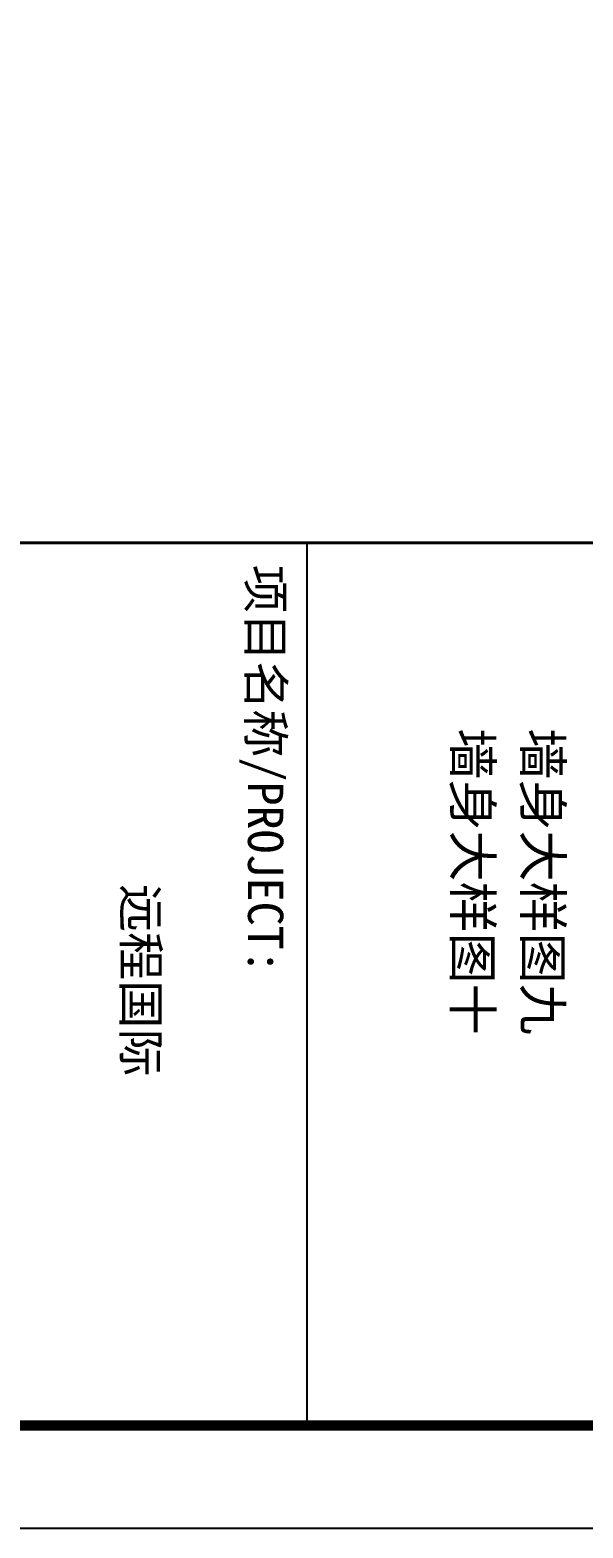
# Model space of a CAD drawing. Extents: x -737978 to 768813, y -372247 to 1140308.
# Drawn here: x -637779 to -636432, y -338663 to -335013 of the extents above; entities that cross this region are included whole.
import ezdxf

# ---------------------------------------------------------------- set-up
doc = ezdxf.new("R2010")
doc.units = 0
doc.header["$LTSCALE"] = 10
doc.header["$MEASUREMENT"] = 0
doc.layers.get('0').update_dxf_attribs({"linetype": 'CONTINUOUS'})
doc.layers.add('PUB_TITLE', color=4, linetype='CONTINUOUS')
doc.styles.add('-宋体', font='', dxfattribs={"width": 0.8})
doc.styles.get('-宋体').set_extended_font_data('SimSun')

# ---------------------------------------------------------------- blocks, each defined once
blk = doc.blocks.new('TQ1')
at = {"layer": 'PUB_TITLE'}
blk.add_line((-49855, -399055), (-43855, -399055), dxfattribs=at)
at = {"layer": 'PUB_TITLE', "const_width": 20}
blk.add_lwpolyline([(-49855, -378414), (-49855, -418455)], dxfattribs=at)
at = {"layer": 'PUB_TITLE', "style": '-宋体'}
for s, p in [('项目名称/PROJECT:', (-49705, -399455)), ('远程国际', (-47536, -400302))]:
    blk.add_text(s, height=240, dxfattribs=at).set_placement(p)

msp = doc.modelspace()

# ---------------------------------------------------------------- linework, layer by layer
at = {"layer": 'PUB_TITLE'}
msp.add_lwpolyline([(-644307.6, -338662.7), (-629457.6, -338662.7), (-629457.6, -301887.7), (-644307.6, -301887.7)], close=True, dxfattribs=at)
at = {"layer": 'PUB_TITLE', "const_width": 25}
msp.add_lwpolyline([(-644057.6, -338412.7), (-629707.6, -338412.7), (-629707.6, -302512.7), (-644057.6, -302512.7)], close=True, dxfattribs=at)

# ---------------------------------------------------------------- block references
at = {"xscale": 0.3583835528172438, "yscale": 0.3583835528172438, "zscale": 0.3583835528172438, "rotation": 270}
msp.add_blockref('TQ1', (-494090.3, -354129.5), dxfattribs=at)

# ---------------------------------------------------------------- texts
at = {"layer": 'PUB_TITLE', "color": 6, "style": '-宋体'}
for s, p in [('墙身大样图十', (-636746.9, -336714.3)), ('墙身大样图九', (-636576.1, -336714.3))]:
    msp.add_text(s, height=91.22, rotation=270, dxfattribs=at).set_placement(p)

doc.saveas('drawing.dxf')
